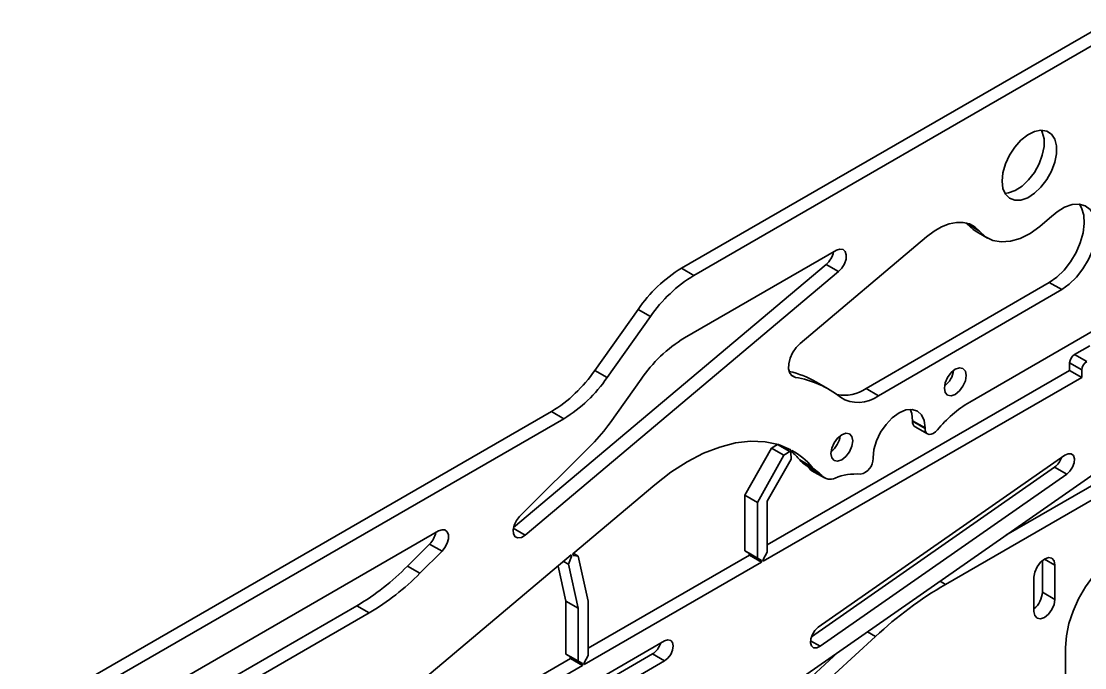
# Model space of a CAD drawing. Header units: millimetres. Extents: x 0 to 415, y 0 to 292.
# Drawn here: x 360.01 to 390.38, y 139.34 to 157.81 of the extents above; entities that cross this region are included whole.
import ezdxf

# ---------------------------------------------------------------- set-up
doc = ezdxf.new("R2010")
doc.units = ezdxf.units.MM

# ---------------------------------------------------------------- blocks, each defined once
blk = doc.blocks.new('SE13')
at = {"color": 7, "linetype": 'Continuous', "lineweight": 35}
for p, q in [((374.241, 143.663), (374.149, 143.547)), ((374.085, 143.413), (374.056, 143.278)), ((374.149, 143.547), (374.085, 143.413)), ((374.056, 143.278), (374.066, 143.162)), ((374.066, 143.162), (374.114, 143.082)), ((374.114, 143.082), (374.194, 143.047)), ((374.194, 143.047), (374.294, 143.064)), ((374.294, 143.064), (374.4, 143.129))]:
    blk.add_line(p, q, dxfattribs=at)
blk = doc.blocks.new('SE12')
blk.add_blockref('SE13', (0, 0))
blk = doc.blocks.new('SE15')
at = {"color": 7, "linetype": 'Continuous', "lineweight": 35}
for p, q in [((383.388, 151.302), (383.287, 151.265)), ((383.475, 151.291), (383.388, 151.302)), ((383.538, 151.234), (383.475, 151.291)), ((383.568, 151.138), (383.538, 151.234)), ((383.518, 150.883), (383.561, 151.015)), ((383.561, 151.015), (383.568, 151.138)), ((383.35, 150.657), (383.444, 150.758)), ((383.444, 150.758), (383.518, 150.883))]:
    blk.add_line(p, q, dxfattribs=at)
blk = doc.blocks.new('SE14')
blk.add_blockref('SE15', (0, 0))
blk = doc.blocks.new('SE25')
at = {"color": 7, "linetype": 'Continuous', "lineweight": 35}
for p, q in [((372.025, 143.283), (371.929, 143.247)), ((372.11, 143.275), (372.025, 143.283)), ((372.174, 143.225), (372.11, 143.275)), ((372.207, 143.138), (372.174, 143.225)), ((372.174, 142.898), (372.207, 143.024)), ((372.207, 143.024), (372.207, 143.138)), ((372.025, 142.669), (372.11, 142.775)), ((372.11, 142.775), (372.174, 142.898))]:
    blk.add_line(p, q, dxfattribs=at)
blk = doc.blocks.new('SE24')
blk.add_blockref('SE25', (0, 0))
blk = doc.blocks.new('SE29')
at = {"color": 7, "linetype": 'Continuous', "lineweight": 35}
for p, q in [((389.804, 152.499), (389.586, 152.368)), ((390.017, 152.573), (389.804, 152.499)), ((390.217, 152.587), (390.017, 152.573)), ((390.392, 152.54), (390.217, 152.587)), ((390.536, 152.434), (390.392, 152.54)), ((389.586, 152.368), (389.375, 152.186)), ((390.64, 152.274), (390.536, 152.434)), ((390.701, 152.068), (390.64, 152.274)), ((390.716, 151.826), (390.701, 152.068)), ((390.604, 151.279), (390.683, 151.558)), ((390.683, 151.558), (390.716, 151.826)), ((390.484, 151), (390.604, 151.279)), ((390.327, 150.735), (390.484, 151)), ((390.141, 150.497), (390.327, 150.735)), ((389.935, 150.297), (390.141, 150.497)), ((389.719, 150.144), (389.935, 150.297))]:
    blk.add_line(p, q, dxfattribs=at)
blk = doc.blocks.new('SE28')
blk.add_blockref('SE29', (0, 0))
blk = doc.blocks.new('SE31')
at = {"color": 7, "linetype": 'Continuous', "lineweight": 35}
for p, q in [((389.375, 152.186), (389.099, 151.941)), ((389.099, 151.941), (388.815, 151.746)), ((387.543, 151.651), (387.37, 151.812)), ((387.753, 151.548), (387.543, 151.651)), ((387.992, 151.505), (387.753, 151.548)), ((388.531, 151.605), (388.253, 151.524)), ((388.815, 151.746), (388.531, 151.605)), ((388.253, 151.524), (387.992, 151.505))]:
    blk.add_line(p, q, dxfattribs=at)
blk = doc.blocks.new('SE30')
blk.add_blockref('SE31', (0, 0))
blk = doc.blocks.new('SE33')
at = {"color": 7, "linetype": 'Continuous', "lineweight": 35}
for p, q in [((386.292, 151.937), (386.075, 151.813)), ((386.506, 152.022), (386.292, 151.937)), ((386.713, 152.064), (386.506, 152.022)), ((386.907, 152.064), (386.713, 152.064)), ((387.083, 152.022), (386.907, 152.064)), ((387.239, 151.937), (387.083, 152.022)), ((387.37, 151.812), (387.239, 151.937)), ((386.075, 151.813), (385.86, 151.651))]:
    blk.add_line(p, q, dxfattribs=at)
blk = doc.blocks.new('SE32')
blk.add_blockref('SE33', (0, 0))
blk = doc.blocks.new('SE35')
at = {"color": 7, "linetype": 'Continuous', "lineweight": 35}
for p, q in [((382.249, 148.603), (382.134, 148.484)), ((382.036, 148.339), (381.965, 148.181)), ((382.134, 148.484), (382.036, 148.339)), ((381.927, 148.023), (381.923, 147.878)), ((381.965, 148.181), (381.927, 148.023)), ((381.923, 147.878), (381.956, 147.759)), ((381.956, 147.759), (382.022, 147.676)), ((382.022, 147.676), (382.115, 147.636))]:
    blk.add_line(p, q, dxfattribs=at)
blk = doc.blocks.new('SE34')
blk.add_blockref('SE35', (0, 0))
blk = doc.blocks.new('SE47')
at = {"color": 7, "linetype": 'Continuous', "lineweight": 35}
for p, q in [((388.942, 154.658), (388.748, 154.56)), ((389.128, 154.696), (388.942, 154.658)), ((389.292, 154.67), (389.128, 154.696)), ((389.426, 154.583), (389.292, 154.67)), ((389.52, 154.44), (389.426, 154.583)), ((388.556, 154.407), (388.38, 154.21)), ((388.748, 154.56), (388.556, 154.407)), ((389.568, 154.25), (389.52, 154.44)), ((388.23, 153.979), (388.115, 153.731)), ((388.38, 154.21), (388.23, 153.979)), ((389.52, 153.779), (389.568, 154.025)), ((389.568, 154.025), (389.568, 154.25)), ((388.115, 153.731), (388.043, 153.48)), ((389.426, 153.527), (389.52, 153.779)), ((388.043, 153.48), (388.019, 153.243)), ((389.292, 153.286), (389.426, 153.527)), ((388.019, 153.243), (388.043, 153.033)), ((388.942, 152.894), (389.128, 153.07)), ((389.128, 153.07), (389.292, 153.286)), ((388.043, 153.033), (388.115, 152.866)), ((388.115, 152.866), (388.23, 152.75)), ((388.23, 152.75), (388.38, 152.693)), ((388.556, 152.699), (388.748, 152.767)), ((388.748, 152.767), (388.942, 152.894)), ((388.38, 152.693), (388.556, 152.699))]:
    blk.add_line(p, q, dxfattribs=at)
blk = doc.blocks.new('SE46')
blk.add_blockref('SE47', (0, 0))
blk = doc.blocks.new('SE57')
at = {"color": 7, "linetype": 'Continuous', "lineweight": 35}
for p, q in [((386.8, 147.909), (386.68, 147.868)), ((386.9, 147.89), (386.8, 147.909)), ((386.968, 147.812), (386.9, 147.89)), ((386.46, 147.636), (386.393, 147.48)), ((386.561, 147.772), (386.46, 147.636)), ((386.68, 147.868), (386.561, 147.772)), ((386.992, 147.688), (386.968, 147.812)), ((386.968, 147.537), (386.992, 147.688)), ((386.393, 147.48), (386.369, 147.329)), ((386.369, 147.329), (386.393, 147.205)), ((386.8, 147.246), (386.9, 147.382)), ((386.9, 147.382), (386.968, 147.537)), ((386.393, 147.205), (386.46, 147.128)), ((386.46, 147.128), (386.561, 147.108)), ((386.561, 147.108), (386.68, 147.15)), ((386.68, 147.15), (386.8, 147.246))]:
    blk.add_line(p, q, dxfattribs=at)
blk = doc.blocks.new('SE56')
blk.add_blockref('SE57', (0, 0))
blk = doc.blocks.new('SE59')
at = {"color": 7, "linetype": 'Continuous', "lineweight": 35}
for p, q in [((383.22, 145.765), (383.153, 145.61)), ((383.321, 145.901), (383.22, 145.765)), ((383.44, 145.997), (383.321, 145.901)), ((383.559, 146.039), (383.44, 145.997)), ((383.66, 146.019), (383.559, 146.039)), ((383.728, 145.942), (383.66, 146.019)), ((383.751, 145.818), (383.728, 145.942)), ((383.728, 145.667), (383.751, 145.818)), ((383.153, 145.61), (383.129, 145.459)), ((383.129, 145.459), (383.153, 145.335)), ((383.559, 145.375), (383.66, 145.511)), ((383.66, 145.511), (383.728, 145.667)), ((383.153, 145.335), (383.22, 145.257)), ((383.22, 145.257), (383.321, 145.237)), ((383.321, 145.237), (383.44, 145.279)), ((383.44, 145.279), (383.559, 145.375))]:
    blk.add_line(p, q, dxfattribs=at)
blk = doc.blocks.new('SE58')
blk.add_blockref('SE59', (0, 0))
blk = doc.blocks.new('SE89')
at = {"color": 7, "linetype": 'Continuous', "lineweight": 35}
for p, q in [((382.601, 140.294), (382.556, 140.17)), ((382.675, 140.408), (382.601, 140.294)), ((382.767, 140.495), (382.675, 140.408)), ((382.556, 140.17), (382.547, 140.054)), ((382.547, 140.054), (382.575, 139.964)), ((382.575, 139.964), (382.637, 139.913)), ((382.637, 139.913), (382.723, 139.911)), ((382.723, 139.911), (382.819, 139.956))]:
    blk.add_line(p, q, dxfattribs=at)
blk = doc.blocks.new('SE88')
blk.add_blockref('SE89', (0, 0))
blk = doc.blocks.new('SE91')
at = {"color": 7, "linetype": 'Continuous', "lineweight": 35}
for p, q in [((389.908, 145.455), (389.812, 145.41)), ((389.994, 145.452), (389.908, 145.455)), ((390.055, 145.402), (389.994, 145.452)), ((390.03, 145.071), (390.075, 145.196)), ((390.084, 145.312), (390.055, 145.402)), ((390.075, 145.196), (390.084, 145.312)), ((389.863, 144.871), (389.956, 144.957)), ((389.956, 144.957), (390.03, 145.071))]:
    blk.add_line(p, q, dxfattribs=at)
blk = doc.blocks.new('SE90')
blk.add_blockref('SE91', (0, 0))
blk = doc.blocks.new('SE111')
at = {"color": 7, "linetype": 'Continuous', "lineweight": 35}
for p, q in [((378.475, 140.137), (378.381, 140.104)), ((378.556, 140.122), (378.475, 140.137)), ((378.609, 140.06), (378.556, 140.122)), ((378.628, 139.962), (378.609, 140.06)), ((378.475, 139.609), (378.556, 139.718)), ((378.556, 139.718), (378.609, 139.841)), ((378.609, 139.841), (378.628, 139.962)), ((378.381, 139.533), (378.475, 139.609))]:
    blk.add_line(p, q, dxfattribs=at)
blk = doc.blocks.new('SE110')
blk.add_blockref('SE111', (0, 0))
blk = doc.blocks.new('SE219')
at = {"color": 7, "linetype": 'Continuous', "lineweight": 35}
for p, q in [((389.225, 142.445), (389.111, 142.354)), ((389.339, 142.485), (389.225, 142.445)), ((389.435, 142.466), (389.339, 142.485)), ((389.5, 142.392), (389.435, 142.466)), ((389.015, 142.224), (388.951, 142.075)), ((389.111, 142.354), (389.015, 142.224)), ((389.522, 142.274), (389.5, 142.392)), ((388.951, 142.075), (388.928, 141.931))]:
    blk.add_line(p, q, dxfattribs=at)
blk = doc.blocks.new('SE218')
blk.add_blockref('SE219', (0, 0))
blk = doc.blocks.new('SE221')
at = {"color": 7, "linetype": 'Continuous', "lineweight": 35}
for p, q in [((389.5, 141.15), (389.522, 141.294)), ((388.928, 140.951), (388.951, 140.833)), ((389.339, 140.871), (389.435, 141.001)), ((389.435, 141.001), (389.5, 141.15)), ((388.951, 140.833), (389.015, 140.759)), ((389.015, 140.759), (389.111, 140.74)), ((389.111, 140.74), (389.225, 140.78)), ((389.225, 140.78), (389.339, 140.871))]:
    blk.add_line(p, q, dxfattribs=at)
blk = doc.blocks.new('SE220')
blk.add_blockref('SE221', (0, 0))
blk = doc.blocks.new('SE235')
at = {"color": 7, "linetype": 'Continuous', "lineweight": 35}
for p, q in [((391.692, 142.798), (391.417, 142.667)), ((391.959, 142.87), (391.692, 142.798)), ((392.21, 142.88), (391.959, 142.87)), ((392.436, 142.827), (392.21, 142.88)), ((392.632, 142.714), (392.436, 142.827)), ((391.142, 142.481), (390.875, 142.244)), ((391.417, 142.667), (391.142, 142.481)), ((392.79, 142.545), (392.632, 142.714)), ((392.907, 142.323), (392.79, 142.545)), ((390.875, 142.244), (390.624, 141.964)), ((392.978, 142.056), (392.907, 142.323)), ((390.624, 141.964), (390.398, 141.651)), ((393.002, 141.752), (392.978, 142.056)), ((390.398, 141.651), (390.203, 141.312)), ((390.203, 141.312), (390.044, 140.959)), ((390.044, 140.959), (389.927, 140.603)), ((389.927, 140.603), (389.856, 140.253)), ((389.856, 140.253), (389.832, 139.921))]:
    blk.add_line(p, q, dxfattribs=at)
blk = doc.blocks.new('SE234')
blk.add_blockref('SE235', (0, 0))
blk = doc.blocks.new('SE399')
at = {"color": 7, "linetype": 'Continuous', "lineweight": 35}
for p, q in [((385.825, 146.109), (385.817, 146.175)), ((385.848, 146.057), (385.825, 146.109)), ((386.112, 146.075), (386.05, 146.033)), ((386.169, 146.133), (386.112, 146.075)), ((385.885, 146.021), (385.848, 146.057)), ((385.933, 146.005), (385.885, 146.021)), ((385.99, 146.009), (385.933, 146.005)), ((386.05, 146.033), (385.99, 146.009))]:
    blk.add_line(p, q, dxfattribs=at)
blk = doc.blocks.new('SE398')
blk.add_blockref('SE399', (0, 0))
blk = doc.blocks.new('SE401')
at = {"color": 7, "linetype": 'Continuous', "lineweight": 35}
for p, q in [((385.267, 146.704), (385.074, 146.622)), ((385.446, 146.722), (385.267, 146.704)), ((385.599, 146.674), (385.446, 146.722)), ((385.717, 146.565), (385.599, 146.674)), ((384.882, 146.482), (384.703, 146.293)), ((385.074, 146.622), (384.882, 146.482)), ((385.792, 146.401), (385.717, 146.565)), ((385.817, 146.194), (385.792, 146.401)), ((384.549, 146.068), (384.431, 145.823)), ((384.703, 146.293), (384.549, 146.068)), ((384.431, 145.823), (384.357, 145.573)), ((384.357, 145.573), (384.332, 145.336))]:
    blk.add_line(p, q, dxfattribs=at)
blk = doc.blocks.new('SE400')
blk.add_blockref('SE401', (0, 0))
blk = doc.blocks.new('SE409')
at = {"color": 7, "linetype": 'Continuous', "lineweight": 35}
for p, q in [((379.954, 145.646), (380.404, 145.762)), ((380.404, 145.762), (380.837, 145.812)), ((380.837, 145.812), (381.249, 145.795)), ((381.249, 145.795), (381.634, 145.713)), ((379.027, 145.225), (379.494, 145.467)), ((379.494, 145.467), (379.954, 145.646)), ((381.634, 145.713), (381.987, 145.565)), ((378.561, 144.924), (379.027, 145.225)), ((378.101, 144.567), (378.561, 144.924))]:
    blk.add_line(p, q, dxfattribs=at)
blk = doc.blocks.new('SE408')
blk.add_blockref('SE409', (0, 0))
blk = doc.blocks.new('SE505')
at = {"color": 7, "linetype": 'Continuous', "lineweight": 35}
for p, q in [((389.141, 154.696), (389.166, 154.644)), ((389.166, 154.644), (389.215, 154.454)), ((389.215, 154.454), (389.215, 154.229)), ((389.166, 153.983), (389.072, 153.731)), ((389.215, 154.229), (389.166, 153.983)), ((389.072, 153.731), (388.939, 153.49)), ((388.939, 153.49), (388.774, 153.274)), ((388.589, 153.098), (388.394, 152.971)), ((388.774, 153.274), (388.589, 153.098)), ((388.203, 152.903), (388.099, 152.892)), ((388.394, 152.971), (388.203, 152.903))]:
    blk.add_line(p, q, dxfattribs=at)
blk = doc.blocks.new('SE504')
blk.add_blockref('SE505', (0, 0))
blk = doc.blocks.new('SE507')
at = {"color": 7, "linetype": 'Continuous', "lineweight": 35}
for p, q in [((382.55, 144.995), (382.516, 145.029)), ((382.588, 144.968), (382.55, 144.995))]:
    blk.add_line(p, q, dxfattribs=at)
blk = doc.blocks.new('SE506')
blk.add_blockref('SE507', (0, 0))
blk = doc.blocks.new('SE509')
at = {"color": 7, "linetype": 'Continuous', "lineweight": 35}
for p, q in [((387.016, 152.016), (387.19, 151.855)), ((387.19, 151.855), (387.245, 151.82))]:
    blk.add_line(p, q, dxfattribs=at)
blk = doc.blocks.new('SE508')
blk.add_blockref('SE509', (0, 0))
blk = doc.blocks.new('SE517')
at = {"color": 7, "linetype": 'Continuous', "lineweight": 35}
for p, q in [((385.438, 146.605), (385.392, 146.723)), ((385.463, 146.398), (385.438, 146.605))]:
    blk.add_line(p, q, dxfattribs=at)
blk = doc.blocks.new('SE516')
blk.add_blockref('SE517', (0, 0))
blk = doc.blocks.new('SE519')
at = {"color": 7, "linetype": 'Continuous', "lineweight": 35}
for p, q in [((390.225, 152.586), (390.287, 152.478)), ((390.287, 152.478), (390.348, 152.272)), ((390.348, 152.272), (390.362, 152.03)), ((390.362, 152.03), (390.329, 151.762)), ((390.329, 151.762), (390.251, 151.483)), ((390.251, 151.483), (390.13, 151.204)), ((389.973, 150.939), (389.788, 150.701)), ((390.13, 151.204), (389.973, 150.939)), ((389.788, 150.701), (389.582, 150.501)), ((389.582, 150.501), (389.365, 150.348))]:
    blk.add_line(p, q, dxfattribs=at)
blk = doc.blocks.new('SE518')
blk.add_blockref('SE519', (0, 0))

msp = doc.modelspace()

# ---------------------------------------------------------------- linework, layer by layer
at = {"color": 7, "linetype": 'Continuous', "lineweight": 35}
for p, q in [((391.0845, 157.8082), (378.8636, 150.7533)), ((391.438, 157.6041), (379.2172, 150.5492)), ((386.9862, 152.0509), (387.0161, 152.0165)), ((387.3697, 151.8124), (387.0161, 152.0165)), ((385.8604, 151.6513), (382.249, 148.6028)), ((387.2449, 151.8203), (387.5984, 151.6162)), ((383.2869, 151.2655), (378.9471, 148.7602)), ((374.0666, 143.3503), (382.9963, 150.8609)), ((374.4002, 143.1294), (383.3499, 150.6568)), ((379.2172, 150.5492), (378.8636, 150.7533)), ((383.3499, 150.6568), (382.9963, 150.8609)), ((389.3655, 150.3483), (384.1349, 147.3136)), ((389.719, 150.1442), (389.3655, 150.3483)), ((384.4885, 147.1095), (389.719, 150.1442)), ((376.3873, 147.8339), (377.6242, 149.5762)), ((377.9777, 149.3721), (377.6242, 149.5762)), ((376.7409, 147.6298), (377.9777, 149.3721)), ((387.0928, 146.9303), (390.8656, 149.1083)), ((390.5191, 148.5408), (390.0878, 148.2918)), ((390.0878, 148.2918), (390.4343, 148.0917)), ((390.2929, 147.8468), (389.9464, 148.0468)), ((389.9464, 148.0468), (389.9464, 147.8345)), ((376.7409, 147.6298), (376.3873, 147.8339)), ((377.7077, 147.5831), (376.8226, 146.3363)), ((390.2929, 147.6345), (381.1922, 142.3808)), ((389.9464, 147.8345), (381.3124, 142.8502)), ((382.115, 147.636), (381.9877, 147.7095)), ((389.9464, 147.8345), (390.2929, 147.6345)), ((390.2929, 147.8468), (390.2929, 147.6345)), ((383.0547, 147.3038), (382.7012, 147.5079)), ((384.4885, 147.1095), (384.1349, 147.3136)), ((358.9102, 137.2829), (375.1479, 146.6568)), ((359.2637, 137.0788), (375.5015, 146.4527)), ((375.5015, 146.4527), (375.1479, 146.6568)), ((385.4633, 146.3978), (385.8169, 146.1937)), ((385.4633, 146.3795), (385.4633, 146.3978)), ((385.4633, 146.3795), (385.8169, 146.1754)), ((385.5338, 146.2239), (385.8873, 146.0198)), ((385.8169, 146.1754), (385.8169, 146.1937)), ((392.7677, 145.8051), (388.1282, 143.1267)), ((376.3087, 145.7258), (374.2405, 143.6625)), ((381.4345, 145.6152), (380.676, 144.2671)), ((381.4345, 145.6152), (381.6042, 145.717)), ((381.7881, 145.4111), (381.4345, 145.6152)), ((381.6066, 145.7212), (381.6042, 145.717)), ((381.6042, 145.717), (381.9577, 145.5129)), ((381.9577, 145.5129), (381.7881, 145.4111)), ((381.9875, 145.5654), (381.9577, 145.5129)), ((382.0179, 145.5488), (381.9885, 145.4968)), ((381.9885, 145.4968), (381.9886, 145.4967)), ((381.9886, 145.4967), (381.9885, 145.4968)), ((381.9919, 145.3023), (381.9886, 145.4967)), ((393.1213, 145.601), (386.4026, 141.7224)), ((381.0296, 144.0629), (381.7881, 145.4111)), ((381.3124, 144.0946), (381.9919, 145.3023)), ((391.1508, 145.2356), (381.7168, 138.6534)), ((382.2408, 145.2752), (382.5944, 145.0711)), ((389.812, 145.4098), (382.7674, 140.4947)), ((384.332, 145.3365), (384.332, 145.3192)), ((382.4236, 145.1212), (382.7771, 144.9171)), ((382.8694, 144.825), (382.5159, 145.0291)), ((382.5717, 140.2253), (389.5168, 145.071)), ((382.5885, 144.9681), (382.942, 144.764)), ((382.8187, 139.9559), (389.8633, 144.871)), ((389.5168, 145.071), (389.8633, 144.871)), ((378.1015, 144.5673), (375.7575, 142.5959)), ((380.676, 144.2671), (381.0296, 144.0629)), ((380.676, 144.2671), (380.676, 142.6788)), ((381.0296, 142.4747), (381.0296, 144.0629)), ((381.3124, 142.638), (381.3124, 144.0946)), ((371.9286, 143.2469), (362.8366, 137.9982)), ((374.4002, 143.1294), (374.0615, 143.325)), ((371.0405, 142.2436), (371.6718, 142.8734)), ((372.0253, 142.6693), (371.6718, 142.8734)), ((375.7162, 142.5611), (368.9574, 136.8764)), ((371.394, 142.0395), (372.0253, 142.6693)), ((375.7262, 142.516), (375.6358, 142.2976)), ((375.7262, 142.516), (375.6885, 142.5378)), ((375.7162, 142.5611), (375.7262, 142.516)), ((375.7575, 142.5959), (375.7676, 142.5508)), ((375.9116, 142.5295), (375.7676, 142.5508)), ((375.7734, 142.6092), (375.9116, 142.5295)), ((376.2002, 141.2373), (375.9116, 142.5295)), ((380.8033, 142.5563), (376.2002, 139.899)), ((380.676, 142.6788), (381.0296, 142.4747)), ((380.7962, 142.6094), (380.676, 142.6788)), ((381.1498, 142.4053), (380.7962, 142.6094)), ((380.7962, 142.6094), (380.7962, 142.5522)), ((380.8033, 142.5563), (381.1498, 142.3563)), ((381.0296, 142.4747), (381.1498, 142.4053)), ((381.1922, 142.4298), (381.3124, 142.638)), ((381.1922, 142.4298), (381.1922, 142.3808)), ((389.2251, 142.4454), (389.5221, 142.2739)), ((371.394, 142.0395), (371.0405, 142.2436)), ((375.3397, 142.2444), (375.5638, 141.2413)), ((375.6358, 142.2976), (375.4977, 142.3773)), ((375.9173, 141.0372), (375.6358, 142.2976)), ((381.1498, 142.3563), (376.0799, 139.4295)), ((381.1498, 142.4053), (381.1498, 142.3563)), ((389.1686, 141.4982), (389.1686, 142.4065)), ((389.5221, 141.2941), (389.5221, 142.2739)), ((386.4026, 141.7224), (386.2454, 141.8131)), ((388.9281, 141.931), (388.9281, 140.9512)), ((375.5638, 141.2413), (375.9173, 141.0372)), ((375.5638, 141.2413), (375.5638, 139.7308)), ((376.2002, 139.69), (376.2002, 141.2373)), ((389.1686, 141.4982), (389.5221, 141.2941)), ((364.4687, 138.1543), (369.5894, 141.1104)), ((364.8222, 137.9502), (369.943, 140.9063)), ((369.943, 140.9063), (369.5894, 141.1104)), ((375.9173, 139.5267), (375.9173, 141.0372)), ((384.4045, 140.2361), (384.175, 140.3685)), ((378.3806, 140.1044), (374.1379, 137.6552)), ((381.6, 137.663), (384.4045, 140.2361)), ((382.5469, 140.1128), (382.8187, 139.9559)), ((373.9111, 137.3527), (378.0341, 139.7329)), ((375.5638, 139.7308), (375.9173, 139.5267)), ((375.684, 139.6614), (375.5638, 139.7308)), ((376.0799, 139.4818), (376.2002, 139.69)), ((378.0341, 139.7329), (378.3806, 139.5329)), ((381.5906, 138.183), (383.3309, 139.7796)), ((389.8318, 139.9214), (389.8318, 138.9416)), ((376.0375, 139.405), (365.0889, 133.0845)), ((375.691, 139.6051), (365.2091, 133.554)), ((374.1379, 137.0836), (378.3806, 139.5329)), ((375.684, 139.6614), (376.0375, 139.4573)), ((375.684, 139.6614), (375.684, 139.601)), ((375.691, 139.6051), (376.0375, 139.405)), ((375.9173, 139.5267), (376.0375, 139.4573)), ((376.0375, 139.4573), (376.0375, 139.405)), ((376.0799, 139.4818), (376.0799, 139.4295))]:
    msp.add_line(p, q, dxfattribs=at)
for centre, radius, start, end in [((382.5661, 151.3553), 0.6553, 311.03448, 348.04316), ((380.9924, 147.2708), 4.0816, 121.43609, 145.60994), ((381.3459, 147.0667), 4.0816, 121.43609, 145.60994), ((381.0759, 145.2777), 4.0816, 121.43609, 145.60994), ((390.2534, 148.0328), 0.3074, 122.60548, 177.39452), ((390.5999, 147.8328), 0.3074, 122.60548, 177.39452), ((373.0192, 150.1393), 4.0816, 301.43609, 325.60994), ((373.3727, 149.9352), 4.0816, 301.43609, 325.60994), ((381.3319, 145.1234), 2.7497, 60.13481, 77.26445), ((381.6877, 144.937), 2.7326, 51.22841, 81.00383), ((385.9413, 147.9355), 0.7002, 308.03211, 351.97327), ((383.5096, 148.2493), 1.1254, 259.27393, 303.75477), ((383.9136, 147.87), 0.9534, 237.329, 307.08549), ((388.9345, 143.8629), 3.5778, 120.98177, 140.60948), ((385.6251, 146.359), 0.163, 172.74609, 235.94173), ((372.9562, 149.0691), 4.7347, 315.07854, 324.74721), ((382.701, 146.0648), 0.7002, 308.03211, 351.97327), ((380.5982, 143.8915), 2.1477, 40.10987, 49.23598), ((381.0066, 143.742), 2.0706, 39.93274, 60.76441), ((382.7695, 145.7176), 0.6893, 219.92356, 241.34306), ((383.8859, 145.309), 0.4462, 280.80986, 1.303), ((389.1783, 145.5227), 0.5645, 306.85191, 341.16677), ((381.4571, 144.1306), 1.3887, 40.31875, 45.00867), ((383.123, 145.5134), 0.6893, 219.92356, 241.34306), ((381.8107, 143.9265), 1.3887, 40.31875, 45.00867), ((383.8458, 143.2909), 1.5847, 85.5218, 112.18258), ((383.1034, 145.0463), 0.3221, 223.40679, 296.57425), ((371.2031, 143.3385), 0.6603, 315.21907, 347.9781), ((365.9625, 147.2506), 7.1314, 300.56976, 315.40305), ((366.316, 147.0465), 7.1314, 300.56976, 315.40305), ((392.2003, 131.8417), 11.456, 120.40347, 132.88309), ((388.5116, 141.5318), 0.6578, 309.286, 357.06691), ((377.737, 140.192), 0.5469, 302.9086, 343.35693)]:
    msp.add_arc(centre, radius, start, end, dxfattribs=at)

# ---------------------------------------------------------------- block references
for name in ['SE46', 'SE504', 'SE518', 'SE28', 'SE30', 'SE32', 'SE508', 'SE14', 'SE34', 'SE56', 'SE400', 'SE516', 'SE398', 'SE408', 'SE58', 'SE90', 'SE506', 'SE12', 'SE24', 'SE234', 'SE218', 'SE220', 'SE88', 'SE110']:
    msp.add_blockref(name, (0, 0))

doc.saveas('drawing.dxf')
